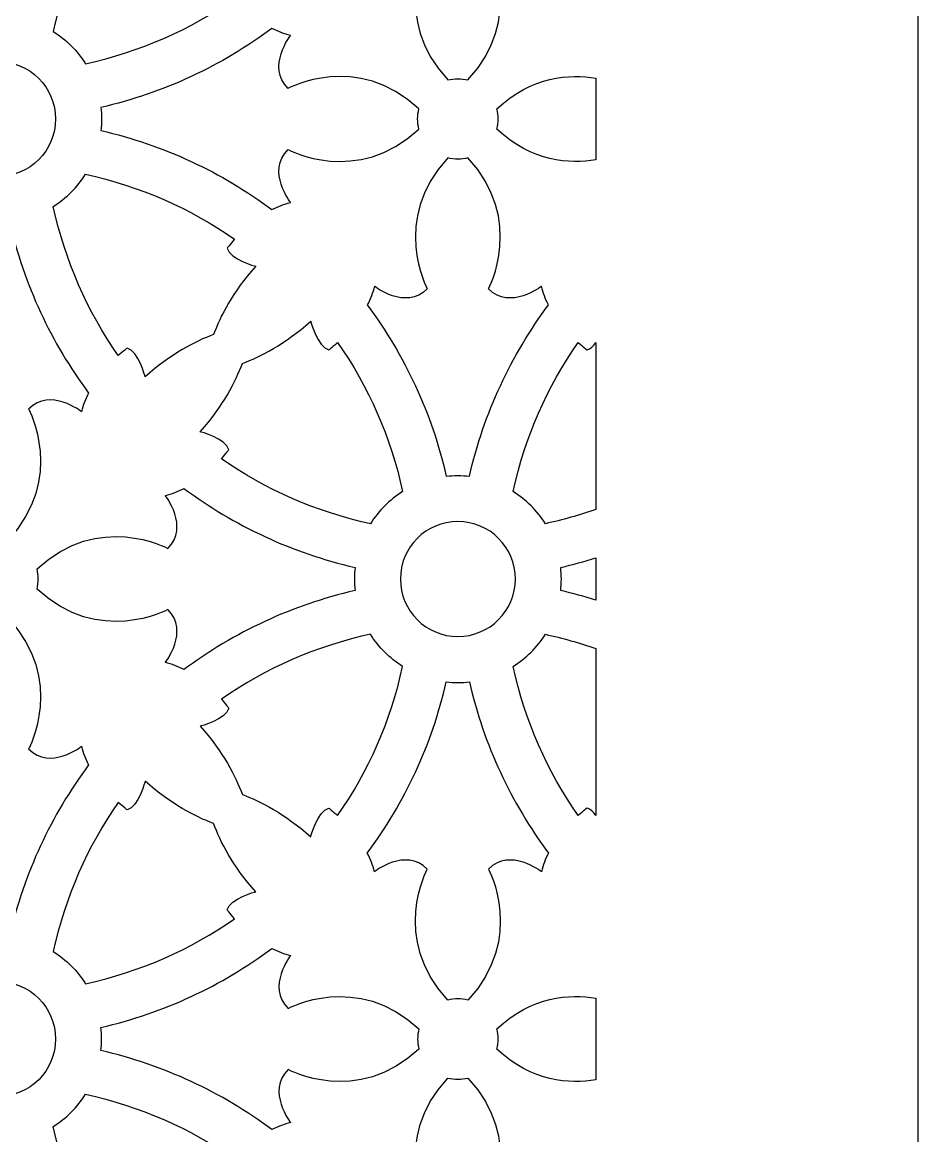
# Model space of a CAD drawing. Header units: centimetres. Extents: x -9.3 to 7.4, y -14.2 to 13.8.
# Drawn here: x -4.141 to -1.661, y -0.43 to 2.652 of the extents above; entities that cross this region are included whole.
import ezdxf

# ---------------------------------------------------------------- set-up
doc = ezdxf.new("R2010")
doc.units = ezdxf.units.CM
doc.header["$MEASUREMENT"] = 0
doc.layers.add('layer 1', color=7, linetype='Continuous')

msp = doc.modelspace()

# ---------------------------------------------------------------- linework, layer by layer
at = {"layer": 'layer 1', "color": 177}
msp.add_open_spline([(-1.66087, 13.84713), (-4.20808, 13.84713), (-6.7553, 13.84713), (-9.30251, 13.84713), (-9.30251, 13.84713), (-9.30251, 5.33379), (-9.30251, -3.17955), (-9.30251, -11.69289), (-9.30251, -11.69289), (-9.30248, -11.69289), (-9.30246, -11.69289), (-9.30244, -11.69289), (-9.30244, -11.69289), (-9.30244, -12.51932), (-9.30244, -13.34575), (-9.30244, -14.17218), (-9.30244, -14.17218), (-9.00527, -14.17218), (-8.7081, -14.17218), (-8.41092, -14.17218), (-8.41092, -14.17218), (-8.41092, -14.04482), (-8.41092, -13.91746), (-8.41092, -13.79009), (-8.41092, -13.79009), (-8.09658, -13.79009), (-7.78223, -13.79009), (-7.46788, -13.79009), (-7.46788, -13.79009), (-7.46788, -13.54122), (-7.46788, -13.29235), (-7.46788, -13.04347), (-7.46788, -13.04347), (-7.34071, -13.04094), (-7.21354, -13.0384), (-7.08637, -13.03586), (-7.08637, -13.03586), (-7.06378, -13.10026), (-7.03419, -13.1561), (-6.98505, -13.20539), (-6.98505, -13.20539), (-6.93693, -13.25366), (-6.88721, -13.28349), (-6.82881, -13.29707), (-6.82881, -13.29707), (-6.75152, -13.31504), (-6.66989, -13.30722), (-6.60784, -13.25309), (-6.60784, -13.25309), (-6.5478, -13.20069), (-6.51316, -13.11678), (-6.50071, -13.03673), (-6.50071, -13.03673), (-6.46518, -13.04032), (-6.43496, -13.03949), (-6.40646, -13.03541), (-6.40646, -13.03541), (-6.26424, -13.01506), (-6.19706, -12.92507), (-6.18506, -12.78937), (-6.18506, -12.78937), (-6.18211, -12.75611), (-6.18446, -12.72328), (-6.19502, -12.69438), (-6.19502, -12.69438), (-6.19278, -12.69494), (-6.19055, -12.6955), (-6.18832, -12.69605), (-6.18832, -12.69605), (-6.13812, -12.71341), (-6.08794, -12.73076), (-6.03775, -12.74811), (-6.03775, -12.74811), (-6.00764, -13.05564), (-5.77016, -13.29507), (-5.48166, -13.29507), (-5.48166, -13.29507), (-5.19316, -13.29507), (-4.95568, -13.05564), (-4.92556, -12.74811), (-4.92556, -12.74811), (-4.87538, -12.73076), (-4.82519, -12.71341), (-4.77501, -12.69605), (-4.77501, -12.69605), (-4.77277, -12.6955), (-4.77053, -12.69494), (-4.76831, -12.69438), (-4.76831, -12.69438), (-4.77887, -12.72328), (-4.78121, -12.75611), (-4.77827, -12.78937), (-4.77827, -12.78937), (-4.76626, -12.92507), (-4.69908, -13.01506), (-4.55686, -13.03541), (-4.55686, -13.03541), (-4.52836, -13.03949), (-4.49814, -13.04032), (-4.46261, -13.03673), (-4.46261, -13.03673), (-4.45017, -13.11678), (-4.41552, -13.20069), (-4.35547, -13.25309), (-4.35547, -13.25309), (-4.29342, -13.30722), (-4.2118, -13.31504), (-4.1345, -13.29707), (-4.1345, -13.29707), (-4.07611, -13.28349), (-4.02638, -13.25366), (-3.97827, -13.20539), (-3.97827, -13.20539), (-3.92913, -13.1561), (-3.89954, -13.10026), (-3.87695, -13.03586), (-3.87695, -13.03586), (-3.74978, -13.0384), (-3.62261, -13.04094), (-3.49544, -13.04347), (-3.49544, -13.04347), (-3.49544, -13.29235), (-3.49544, -13.54122), (-3.49544, -13.79009), (-3.49544, -13.79009), (-3.18109, -13.79009), (-2.86674, -13.79009), (-2.5524, -13.79009), (-2.5524, -13.79009), (-2.5524, -13.91746), (-2.5524, -14.04482), (-2.5524, -14.17218), (-2.5524, -14.17218), (-2.25523, -14.17218), (-1.95805, -14.17218), (-1.66087, -14.17218), (-1.66087, -14.17218), (-1.66087, -13.34575), (-1.66087, -12.51932), (-1.66087, -11.69289), (-1.66087, -11.69289), (-1.66087, -3.17955), (-1.66087, 5.33379), (-1.66087, 13.84713)], degree=3, knots=[0, 0, 0, 0, 0.027027, 0.027027, 0.027027, 0.027027, 0.0540541, 0.0540541, 0.0540541, 0.0540541, 0.0810811, 0.0810811, 0.0810811, 0.0810811, 0.1081081, 0.1081081, 0.1081081, 0.1081081, 0.1351351, 0.1351351, 0.1351351, 0.1351351, 0.1621622, 0.1621622, 0.1621622, 0.1621622, 0.1891892, 0.1891892, 0.1891892, 0.1891892, 0.2162162, 0.2162162, 0.2162162, 0.2162162, 0.2432432, 0.2432432, 0.2432432, 0.2432432, 0.2702703, 0.2702703, 0.2702703, 0.2702703, 0.2972973, 0.2972973, 0.2972973, 0.2972973, 0.3243243, 0.3243243, 0.3243243, 0.3243243, 0.3513514, 0.3513514, 0.3513514, 0.3513514, 0.3783784, 0.3783784, 0.3783784, 0.3783784, 0.4054054, 0.4054054, 0.4054054, 0.4054054, 0.4324324, 0.4324324, 0.4324324, 0.4324324, 0.4594595, 0.4594595, 0.4594595, 0.4594595, 0.4864865, 0.4864865, 0.4864865, 0.4864865, 0.5135135, 0.5135135, 0.5135135, 0.5135135, 0.5405405, 0.5405405, 0.5405405, 0.5405405, 0.5675676, 0.5675676, 0.5675676, 0.5675676, 0.5945946, 0.5945946, 0.5945946, 0.5945946, 0.6216216, 0.6216216, 0.6216216, 0.6216216, 0.6486486, 0.6486486, 0.6486486, 0.6486486, 0.6756757, 0.6756757, 0.6756757, 0.6756757, 0.7027027, 0.7027027, 0.7027027, 0.7027027, 0.7297297, 0.7297297, 0.7297297, 0.7297297, 0.7567568, 0.7567568, 0.7567568, 0.7567568, 0.7837838, 0.7837838, 0.7837838, 0.7837838, 0.8108108, 0.8108108, 0.8108108, 0.8108108, 0.8378378, 0.8378378, 0.8378378, 0.8378378, 0.8648649, 0.8648649, 0.8648649, 0.8648649, 0.8918919, 0.8918919, 0.8918919, 0.8918919, 0.9189189, 0.9189189, 0.9189189, 0.9189189, 0.9459459, 0.9459459, 0.9459459, 0.9459459, 1, 1, 1, 1], dxfattribs=at)
at = {"layer": 'layer 1', "color": 7}
for points, knots in [([(-2.93447, 3.37173), (-2.92363, 3.37173), (-2.91295, 3.37235), (-2.9024, 3.37352), (-2.9024, 3.37352), (-2.86257, 3.1992), (-2.78692, 3.03852), (-2.68367, 2.89957), (-2.68367, 2.89957), (-2.69202, 2.88336), (-2.69889, 2.86603), (-2.70319, 2.84787), (-2.70319, 2.84787), (-2.70319, 2.84787), (-2.78932, 2.91566), (-2.8498, 2.85518), (-2.8498, 2.85518), (-2.8498, 2.85518), (-2.74635, 2.66397), (-2.90661, 2.49265), (-2.90661, 2.49265), (-2.92487, 2.49734), (-2.94408, 2.49734), (-2.96233, 2.49265), (-2.96233, 2.49265), (-3.12261, 2.66396), (-3.01916, 2.85518), (-3.01916, 2.85518), (-3.01916, 2.85518), (-3.07964, 2.91566), (-3.16578, 2.84787), (-3.16578, 2.84787), (-3.16578, 2.84787), (-3.17008, 2.86603), (-3.17693, 2.88334), (-3.18529, 2.89956), (-3.18529, 2.89956), (-3.08205, 3.03852), (-3.00639, 3.1992), (-2.96656, 3.37352), (-2.96656, 3.37352), (-2.95602, 3.37235), (-2.94533, 3.37173), (-2.93447, 3.37173)], [0, 0, 0, 0, 0.0833333, 0.0833333, 0.0833333, 0.0833333, 0.1666667, 0.1666667, 0.1666667, 0.1666667, 0.25, 0.25, 0.25, 0.25, 0.3333333, 0.3333333, 0.3333333, 0.3333333, 0.4166667, 0.4166667, 0.4166667, 0.4166667, 0.5, 0.5, 0.5, 0.5, 0.5833333, 0.5833333, 0.5833333, 0.5833333, 0.6666667, 0.6666667, 0.6666667, 0.6666667, 0.75, 0.75, 0.75, 0.75, 0.8333333, 0.8333333, 0.8333333, 0.8333333, 1, 1, 1, 1]), ([(-3.96587, 2.53784), (-3.98861, 2.57369), (-4.01908, 2.60418), (-4.05494, 2.62691), (-4.05494, 2.62691), (-4.02248, 2.7777), (-3.96035, 2.91746), (-3.87497, 3.03978), (-3.87497, 3.03978), (-3.86042, 3.02656), (-3.85034, 3.01918), (-3.85034, 3.01918), (-3.85034, 3.01918), (-3.81918, 3.02651), (-3.8004, 3.09842), (-3.8004, 3.09842), (-3.8004, 3.09842), (-3.72835, 3.03439), (-3.66209, 3.00004), (-3.61113, 2.98162), (-3.61113, 2.98162), (-3.59272, 2.93066), (-3.55839, 2.86443), (-3.49434, 2.79236), (-3.49434, 2.79236), (-3.49434, 2.79236), (-3.56626, 2.77359), (-3.57359, 2.74243), (-3.57359, 2.74243), (-3.57359, 2.74243), (-3.56622, 2.73236), (-3.55299, 2.71779), (-3.55299, 2.71779), (-3.67532, 2.63241), (-3.81509, 2.57029), (-3.96587, 2.53784)], [0, 0, 0, 0, 0.1, 0.1, 0.1, 0.1, 0.2, 0.2, 0.2, 0.2, 0.3, 0.3, 0.3, 0.3, 0.4, 0.4, 0.4, 0.4, 0.5, 0.5, 0.5, 0.5, 0.6, 0.6, 0.6, 0.6, 0.7, 0.7, 0.7, 0.7, 0.8, 0.8, 0.8, 0.8, 1, 1, 1, 1]), ([(-3.44936, 2.13387), (-3.58831, 2.23713), (-3.74899, 2.31279), (-3.92333, 2.35262), (-3.92333, 2.35262), (-3.92214, 2.36315), (-3.92152, 2.37384), (-3.92152, 2.38468), (-3.92152, 2.38468), (-3.92152, 2.39553), (-3.92214, 2.40622), (-3.92333, 2.41674), (-3.92333, 2.41674), (-3.74899, 2.45657), (-3.5883, 2.53223), (-3.44936, 2.6355), (-3.44936, 2.6355), (-3.43315, 2.62714), (-3.41582, 2.62028), (-3.39766, 2.61598), (-3.39766, 2.61598), (-3.39766, 2.61598), (-3.46546, 2.52985), (-3.40498, 2.46937), (-3.40498, 2.46937), (-3.40498, 2.46937), (-3.21378, 2.57283), (-3.04244, 2.41255), (-3.04244, 2.41255), (-3.04713, 2.3943), (-3.04714, 2.37507), (-3.04244, 2.35682), (-3.04244, 2.35682), (-3.21376, 2.19655), (-3.40498, 2.30001), (-3.40498, 2.30001), (-3.40498, 2.30001), (-3.46546, 2.23953), (-3.39766, 2.15338), (-3.39766, 2.15338), (-3.39766, 2.15338), (-3.41582, 2.1491), (-3.43315, 2.14222), (-3.44936, 2.13387)], [0, 0, 0, 0, 0.0833333, 0.0833333, 0.0833333, 0.0833333, 0.1666667, 0.1666667, 0.1666667, 0.1666667, 0.25, 0.25, 0.25, 0.25, 0.3333333, 0.3333333, 0.3333333, 0.3333333, 0.4166667, 0.4166667, 0.4166667, 0.4166667, 0.5, 0.5, 0.5, 0.5, 0.5833333, 0.5833333, 0.5833333, 0.5833333, 0.6666667, 0.6666667, 0.6666667, 0.6666667, 0.75, 0.75, 0.75, 0.75, 0.8333333, 0.8333333, 0.8333333, 0.8333333, 1, 1, 1, 1]), ([(-4.20809, 2.22549), (-4.12016, 2.22549), (-4.04889, 2.29677), (-4.04889, 2.38468), (-4.04889, 2.38468), (-4.04889, 2.47259), (-4.12016, 2.54388), (-4.20809, 2.54388), (-4.20809, 2.54388), (-4.29599, 2.54388), (-4.36729, 2.47259), (-4.36729, 2.38468), (-4.36729, 2.38468), (-4.36729, 2.29677), (-4.29599, 2.22549), (-4.20809, 2.22549)], [0, 0, 0, 0, 0.2, 0.2, 0.2, 0.2, 0.4, 0.4, 0.4, 0.4, 0.6, 0.6, 0.6, 0.6, 1, 1, 1, 1]), ([(-2.55239, 2.27197), (-2.55239, 2.34712), (-2.55239, 2.42226), (-2.55239, 2.49741), (-2.55239, 2.49741), (-2.62389, 2.5096), (-2.72845, 2.50427), (-2.82649, 2.41254), (-2.82649, 2.41254), (-2.8218, 2.39427), (-2.82183, 2.37509), (-2.82652, 2.35682), (-2.82652, 2.35682), (-2.72845, 2.26509), (-2.62391, 2.25977), (-2.55239, 2.27197)], [0, 0, 0, 0, 0.2, 0.2, 0.2, 0.2, 0.4, 0.4, 0.4, 0.4, 0.6, 0.6, 0.6, 0.6, 1, 1, 1, 1]), ([(-2.68367, 1.86979), (-2.78692, 1.73083), (-2.86257, 1.57016), (-2.9024, 1.39584), (-2.9024, 1.39584), (-2.91295, 1.397), (-2.92363, 1.39764), (-2.93447, 1.39764), (-2.93447, 1.39764), (-2.94533, 1.39764), (-2.95602, 1.397), (-2.96656, 1.39584), (-2.96656, 1.39584), (-3.00639, 1.57016), (-3.08203, 1.73086), (-3.18529, 1.86979), (-3.18529, 1.86979), (-3.17693, 1.88601), (-3.17008, 1.90334), (-3.16578, 1.92151), (-3.16578, 1.92151), (-3.16578, 1.92151), (-3.07964, 1.8537), (-3.01917, 1.91418), (-3.01917, 1.91418), (-3.01917, 1.91418), (-3.12259, 2.10537), (-2.96234, 2.2767), (-2.96234, 2.2767), (-2.94408, 2.272), (-2.92488, 2.27202), (-2.90661, 2.27671), (-2.90661, 2.27671), (-2.74634, 2.1054), (-2.84978, 1.91418), (-2.84978, 1.91418), (-2.84978, 1.91418), (-2.78932, 1.8537), (-2.70319, 1.92151), (-2.70319, 1.92151), (-2.70319, 1.92151), (-2.69889, 1.90334), (-2.69202, 1.88601), (-2.68367, 1.86979)], [0, 0, 0, 0, 0.0833333, 0.0833333, 0.0833333, 0.0833333, 0.1666667, 0.1666667, 0.1666667, 0.1666667, 0.25, 0.25, 0.25, 0.25, 0.3333333, 0.3333333, 0.3333333, 0.3333333, 0.4166667, 0.4166667, 0.4166667, 0.4166667, 0.5, 0.5, 0.5, 0.5, 0.5833333, 0.5833333, 0.5833333, 0.5833333, 0.6666667, 0.6666667, 0.6666667, 0.6666667, 0.75, 0.75, 0.75, 0.75, 0.8333333, 0.8333333, 0.8333333, 0.8333333, 1, 1, 1, 1]), ([(-3.96587, 2.23154), (-3.98861, 2.19566), (-4.01908, 2.16518), (-4.05494, 2.14245), (-4.05494, 2.14245), (-4.02248, 1.99168), (-3.96035, 1.8519), (-3.87497, 1.72957), (-3.87497, 1.72957), (-3.86042, 1.7428), (-3.85034, 1.75018), (-3.85034, 1.75018), (-3.85034, 1.75018), (-3.81918, 1.74287), (-3.8004, 1.67094), (-3.8004, 1.67094), (-3.8004, 1.67094), (-3.72835, 1.73498), (-3.66209, 1.76932), (-3.61113, 1.78773), (-3.61113, 1.78773), (-3.59272, 1.83869), (-3.55839, 1.90495), (-3.49434, 1.977), (-3.49434, 1.977), (-3.49434, 1.977), (-3.56626, 1.99577), (-3.57359, 2.02692), (-3.57359, 2.02692), (-3.57359, 2.02692), (-3.56622, 2.037), (-3.55299, 2.05156), (-3.55299, 2.05156), (-3.67532, 2.13695), (-3.81509, 2.19909), (-3.96587, 2.23154)], [0, 0, 0, 0, 0.1, 0.1, 0.1, 0.1, 0.2, 0.2, 0.2, 0.2, 0.3, 0.3, 0.3, 0.3, 0.4, 0.4, 0.4, 0.4, 0.5, 0.5, 0.5, 0.5, 0.6, 0.6, 0.6, 0.6, 0.7, 0.7, 0.7, 0.7, 0.8, 0.8, 0.8, 0.8, 1, 1, 1, 1]), ([(-3.95728, 1.62595), (-4.06055, 1.76489), (-4.1362, 1.92559), (-4.17604, 2.09991), (-4.17604, 2.09991), (-4.18656, 2.09875), (-4.19725, 2.09813), (-4.20809, 2.09813), (-4.20809, 2.09813), (-4.21892, 2.09813), (-4.22961, 2.09875), (-4.24013, 2.09991), (-4.24013, 2.09991), (-4.27997, 1.92559), (-4.35562, 1.76489), (-4.45887, 1.62595), (-4.45887, 1.62595), (-4.45054, 1.60974), (-4.44368, 1.59242), (-4.43939, 1.57425), (-4.43939, 1.57425), (-4.43939, 1.57425), (-4.35324, 1.64206), (-4.29277, 1.58158), (-4.29277, 1.58158), (-4.29277, 1.58158), (-4.39622, 1.39036), (-4.23596, 1.21904), (-4.23596, 1.21904), (-4.21769, 1.22375), (-4.19849, 1.22375), (-4.18023, 1.21905), (-4.18023, 1.21905), (-4.01995, 1.39036), (-4.12342, 1.58158), (-4.12342, 1.58158), (-4.12342, 1.58158), (-4.06293, 1.64206), (-3.97679, 1.57425), (-3.97679, 1.57425), (-3.97679, 1.57425), (-3.9725, 1.59242), (-3.96563, 1.60974), (-3.95728, 1.62595)], [0, 0, 0, 0, 0.0833333, 0.0833333, 0.0833333, 0.0833333, 0.1666667, 0.1666667, 0.1666667, 0.1666667, 0.25, 0.25, 0.25, 0.25, 0.3333333, 0.3333333, 0.3333333, 0.3333333, 0.4166667, 0.4166667, 0.4166667, 0.4166667, 0.5, 0.5, 0.5, 0.5, 0.5833333, 0.5833333, 0.5833333, 0.5833333, 0.6666667, 0.6666667, 0.6666667, 0.6666667, 0.75, 0.75, 0.75, 0.75, 0.8333333, 0.8333333, 0.8333333, 0.8333333, 1, 1, 1, 1]), ([(-3.58958, 1.44418), (-3.46725, 1.35881), (-3.32747, 1.29669), (-3.1767, 1.26424), (-3.1767, 1.26424), (-3.15397, 1.30009), (-3.12349, 1.33056), (-3.08765, 1.35328), (-3.08765, 1.35328), (-3.12011, 1.50407), (-3.18222, 1.64383), (-3.2676, 1.76618), (-3.2676, 1.76618), (-3.28217, 1.75294), (-3.29223, 1.74557), (-3.29223, 1.74557), (-3.29223, 1.74557), (-3.32338, 1.7529), (-3.34217, 1.82482), (-3.34217, 1.82482), (-3.34217, 1.82482), (-3.41422, 1.76077), (-3.48047, 1.72643), (-3.53142, 1.70803), (-3.53142, 1.70803), (-3.54983, 1.65707), (-3.58418, 1.59082), (-3.64823, 1.51876), (-3.64823, 1.51876), (-3.64823, 1.51876), (-3.5763, 1.49999), (-3.56898, 1.46884), (-3.56898, 1.46884), (-3.56898, 1.46884), (-3.57635, 1.45875), (-3.58958, 1.44418)], [0, 0, 0, 0, 0.1, 0.1, 0.1, 0.1, 0.2, 0.2, 0.2, 0.2, 0.3, 0.3, 0.3, 0.3, 0.4, 0.4, 0.4, 0.4, 0.5, 0.5, 0.5, 0.5, 0.6, 0.6, 0.6, 0.6, 0.7, 0.7, 0.7, 0.7, 0.8, 0.8, 0.8, 0.8, 1, 1, 1, 1]), ([(-2.55239, 1.30385), (-2.55239, 1.45778), (-2.55239, 1.6117), (-2.55239, 1.76563), (-2.55239, 1.76563), (-2.55929, 1.75563), (-2.56747, 1.74776), (-2.57673, 1.74557), (-2.57673, 1.74557), (-2.57673, 1.74557), (-2.58679, 1.75294), (-2.60135, 1.76618), (-2.60135, 1.76618), (-2.68673, 1.64383), (-2.74886, 1.50407), (-2.78131, 1.35328), (-2.78131, 1.35328), (-2.74545, 1.33056), (-2.71498, 1.30009), (-2.69227, 1.26424), (-2.69227, 1.26424), (-2.64448, 1.27453), (-2.59778, 1.2878), (-2.55239, 1.30385)], [0, 0, 0, 0, 0.1428571, 0.1428571, 0.1428571, 0.1428571, 0.2857143, 0.2857143, 0.2857143, 0.2857143, 0.4285714, 0.4285714, 0.4285714, 0.4285714, 0.5714286, 0.5714286, 0.5714286, 0.5714286, 0.7142857, 0.7142857, 0.7142857, 0.7142857, 1, 1, 1, 1]), ([(-3.69321, 0.86027), (-3.55426, 0.96352), (-3.39358, 1.03918), (-3.21924, 1.07901), (-3.21924, 1.07901), (-3.22042, 1.08954), (-3.22104, 1.10024), (-3.22104, 1.11108), (-3.22104, 1.11108), (-3.22104, 1.12192), (-3.22042, 1.13262), (-3.21924, 1.14314), (-3.21924, 1.14314), (-3.39358, 1.18298), (-3.55426, 1.25862), (-3.69321, 1.36188), (-3.69321, 1.36188), (-3.70941, 1.35353), (-3.72675, 1.34666), (-3.74491, 1.34238), (-3.74491, 1.34238), (-3.74491, 1.34238), (-3.6771, 1.25624), (-3.73758, 1.19577), (-3.73758, 1.19577), (-3.73758, 1.19577), (-3.92879, 1.29922), (-4.1001, 1.13895), (-4.1001, 1.13895), (-4.09543, 1.12069), (-4.09542, 1.10147), (-4.1001, 1.08321), (-4.1001, 1.08321), (-3.9288, 0.92295), (-3.73758, 1.02641), (-3.73758, 1.02641), (-3.73758, 1.02641), (-3.6771, 0.96592), (-3.74491, 0.87979), (-3.74491, 0.87979), (-3.74491, 0.87979), (-3.72675, 0.87549), (-3.70941, 0.86863), (-3.69321, 0.86027)], [0, 0, 0, 0, 0.0833333, 0.0833333, 0.0833333, 0.0833333, 0.1666667, 0.1666667, 0.1666667, 0.1666667, 0.25, 0.25, 0.25, 0.25, 0.3333333, 0.3333333, 0.3333333, 0.3333333, 0.4166667, 0.4166667, 0.4166667, 0.4166667, 0.5, 0.5, 0.5, 0.5, 0.5833333, 0.5833333, 0.5833333, 0.5833333, 0.6666667, 0.6666667, 0.6666667, 0.6666667, 0.75, 0.75, 0.75, 0.75, 0.8333333, 0.8333333, 0.8333333, 0.8333333, 1, 1, 1, 1]), ([(-2.93447, 1.27028), (-2.84658, 1.27028), (-2.77528, 1.19898), (-2.77528, 1.11108), (-2.77528, 1.11108), (-2.77528, 1.02317), (-2.84658, 0.95188), (-2.93447, 0.95188), (-2.93447, 0.95188), (-3.0224, 0.95188), (-3.09369, 1.02317), (-3.09369, 1.11108), (-3.09369, 1.11108), (-3.09369, 1.19898), (-3.0224, 1.27028), (-2.93447, 1.27028)], [0, 0, 0, 0, 0.2, 0.2, 0.2, 0.2, 0.4, 0.4, 0.4, 0.4, 0.6, 0.6, 0.6, 0.6, 1, 1, 1, 1]), ([(-2.55239, 1.05265), (-2.55239, 1.0916), (-2.55239, 1.13056), (-2.55239, 1.1695), (-2.55239, 1.1695), (-2.58432, 1.15948), (-2.61677, 1.15068), (-2.64972, 1.14314), (-2.64972, 1.14314), (-2.64855, 1.13262), (-2.64792, 1.12192), (-2.64792, 1.11108), (-2.64792, 1.11108), (-2.64792, 1.10024), (-2.64855, 1.08954), (-2.64972, 1.07901), (-2.64972, 1.07901), (-2.61677, 1.07149), (-2.58432, 1.06268), (-2.55239, 1.05265)], [0, 0, 0, 0, 0.1666667, 0.1666667, 0.1666667, 0.1666667, 0.3333333, 0.3333333, 0.3333333, 0.3333333, 0.5, 0.5, 0.5, 0.5, 0.6666667, 0.6666667, 0.6666667, 0.6666667, 1, 1, 1, 1]), ([(-4.20809, 0.12403), (-4.19725, 0.12403), (-4.18656, 0.12341), (-4.17604, 0.12224), (-4.17604, 0.12224), (-4.1362, 0.29658), (-4.06055, 0.45726), (-3.95728, 0.59621), (-3.95728, 0.59621), (-3.96563, 0.61242), (-3.9725, 0.62973), (-3.97679, 0.6479), (-3.97679, 0.6479), (-3.97679, 0.6479), (-4.06293, 0.5801), (-4.1234, 0.64057), (-4.1234, 0.64057), (-4.1234, 0.64057), (-4.01998, 0.83177), (-4.18022, 1.00309), (-4.18022, 1.00309), (-4.19849, 0.9984), (-4.21768, 0.99841), (-4.23596, 1.00311), (-4.23596, 1.00311), (-4.39622, 0.8318), (-4.29279, 0.64057), (-4.29279, 0.64057), (-4.29279, 0.64057), (-4.35324, 0.5801), (-4.43939, 0.6479), (-4.43939, 0.6479), (-4.43939, 0.6479), (-4.44368, 0.62973), (-4.45054, 0.61242), (-4.45887, 0.59621), (-4.45887, 0.59621), (-4.35562, 0.45726), (-4.27997, 0.29658), (-4.24013, 0.12224), (-4.24013, 0.12224), (-4.22961, 0.12341), (-4.21892, 0.12403), (-4.20809, 0.12403)], [0, 0, 0, 0, 0.0833333, 0.0833333, 0.0833333, 0.0833333, 0.1666667, 0.1666667, 0.1666667, 0.1666667, 0.25, 0.25, 0.25, 0.25, 0.3333333, 0.3333333, 0.3333333, 0.3333333, 0.4166667, 0.4166667, 0.4166667, 0.4166667, 0.5, 0.5, 0.5, 0.5, 0.5833333, 0.5833333, 0.5833333, 0.5833333, 0.6666667, 0.6666667, 0.6666667, 0.6666667, 0.75, 0.75, 0.75, 0.75, 0.8333333, 0.8333333, 0.8333333, 0.8333333, 1, 1, 1, 1]), ([(-3.58957, 0.77796), (-3.46725, 0.86334), (-3.32747, 0.92546), (-3.1767, 0.95792), (-3.1767, 0.95792), (-3.15397, 0.92207), (-3.12349, 0.8916), (-3.08765, 0.86887), (-3.08765, 0.86887), (-3.12011, 0.71809), (-3.18222, 0.57832), (-3.2676, 0.45598), (-3.2676, 0.45598), (-3.28217, 0.46922), (-3.29223, 0.47658), (-3.29223, 0.47658), (-3.29223, 0.47658), (-3.32338, 0.46926), (-3.34217, 0.39734), (-3.34217, 0.39734), (-3.34217, 0.39734), (-3.41422, 0.46138), (-3.48047, 0.49573), (-3.53142, 0.51413), (-3.53142, 0.51413), (-3.54983, 0.56509), (-3.58418, 0.63134), (-3.64823, 0.7034), (-3.64823, 0.7034), (-3.64823, 0.7034), (-3.5763, 0.72217), (-3.56897, 0.75332), (-3.56897, 0.75332), (-3.56897, 0.75332), (-3.57635, 0.7634), (-3.58957, 0.77796)], [0, 0, 0, 0, 0.1, 0.1, 0.1, 0.1, 0.2, 0.2, 0.2, 0.2, 0.3, 0.3, 0.3, 0.3, 0.4, 0.4, 0.4, 0.4, 0.5, 0.5, 0.5, 0.5, 0.6, 0.6, 0.6, 0.6, 0.7, 0.7, 0.7, 0.7, 0.8, 0.8, 0.8, 0.8, 1, 1, 1, 1]), ([(-2.55239, 0.45654), (-2.55239, 0.61045), (-2.55239, 0.76439), (-2.55239, 0.91831), (-2.55239, 0.91831), (-2.59778, 0.93436), (-2.64448, 0.94764), (-2.69227, 0.95792), (-2.69227, 0.95792), (-2.71498, 0.92207), (-2.74545, 0.8916), (-2.78131, 0.86887), (-2.78131, 0.86887), (-2.74886, 0.71809), (-2.68673, 0.57832), (-2.60135, 0.45598), (-2.60135, 0.45598), (-2.58679, 0.46922), (-2.57673, 0.47658), (-2.57673, 0.47658), (-2.57673, 0.47658), (-2.56747, 0.47441), (-2.55929, 0.46653), (-2.55239, 0.45654)], [0, 0, 0, 0, 0.1428571, 0.1428571, 0.1428571, 0.1428571, 0.2857143, 0.2857143, 0.2857143, 0.2857143, 0.4285714, 0.4285714, 0.4285714, 0.4285714, 0.5714286, 0.5714286, 0.5714286, 0.5714286, 0.7142857, 0.7142857, 0.7142857, 0.7142857, 1, 1, 1, 1]), ([(-2.68367, 0.35236), (-2.78692, 0.49131), (-2.86257, 0.652), (-2.9024, 0.82631), (-2.9024, 0.82631), (-2.91295, 0.82515), (-2.92363, 0.82452), (-2.93447, 0.82452), (-2.93447, 0.82452), (-2.94533, 0.82452), (-2.95602, 0.82515), (-2.96656, 0.82631), (-2.96656, 0.82631), (-3.00639, 0.652), (-3.08205, 0.49131), (-3.18529, 0.35236), (-3.18529, 0.35236), (-3.17693, 0.33614), (-3.17008, 0.31882), (-3.16578, 0.30064), (-3.16578, 0.30064), (-3.16578, 0.30064), (-3.07964, 0.36845), (-3.01916, 0.30797), (-3.01916, 0.30797), (-3.01916, 0.30797), (-3.12261, 0.11675), (-2.96233, -0.05455), (-2.96233, -0.05455), (-2.94408, -0.04986), (-2.92487, -0.04986), (-2.90661, -0.05455), (-2.90661, -0.05455), (-2.74635, 0.11676), (-2.8498, 0.30797), (-2.8498, 0.30797), (-2.8498, 0.30797), (-2.78932, 0.36845), (-2.70319, 0.30064), (-2.70319, 0.30064), (-2.70319, 0.30064), (-2.69889, 0.31882), (-2.69202, 0.33615), (-2.68367, 0.35236)], [0, 0, 0, 0, 0.0833333, 0.0833333, 0.0833333, 0.0833333, 0.1666667, 0.1666667, 0.1666667, 0.1666667, 0.25, 0.25, 0.25, 0.25, 0.3333333, 0.3333333, 0.3333333, 0.3333333, 0.4166667, 0.4166667, 0.4166667, 0.4166667, 0.5, 0.5, 0.5, 0.5, 0.5833333, 0.5833333, 0.5833333, 0.5833333, 0.6666667, 0.6666667, 0.6666667, 0.6666667, 0.75, 0.75, 0.75, 0.75, 0.8333333, 0.8333333, 0.8333333, 0.8333333, 1, 1, 1, 1]), ([(-3.96587, -0.00937), (-3.98861, 0.02649), (-4.01908, 0.05697), (-4.05494, 0.0797), (-4.05494, 0.0797), (-4.02248, 0.23048), (-3.96035, 0.37023), (-3.87497, 0.49258), (-3.87497, 0.49258), (-3.86042, 0.47935), (-3.85034, 0.47197), (-3.85034, 0.47197), (-3.85034, 0.47197), (-3.81918, 0.47929), (-3.8004, 0.55122), (-3.8004, 0.55122), (-3.8004, 0.55122), (-3.72835, 0.48717), (-3.66209, 0.45283), (-3.61113, 0.43442), (-3.61113, 0.43442), (-3.59272, 0.38346), (-3.55839, 0.3172), (-3.49434, 0.24515), (-3.49434, 0.24515), (-3.49434, 0.24515), (-3.56626, 0.22639), (-3.57359, 0.19523), (-3.57359, 0.19523), (-3.57359, 0.19523), (-3.56622, 0.18514), (-3.55299, 0.17058), (-3.55299, 0.17058), (-3.67532, 0.0852), (-3.81509, 0.02309), (-3.96587, -0.00937)], [0, 0, 0, 0, 0.1, 0.1, 0.1, 0.1, 0.2, 0.2, 0.2, 0.2, 0.3, 0.3, 0.3, 0.3, 0.4, 0.4, 0.4, 0.4, 0.5, 0.5, 0.5, 0.5, 0.6, 0.6, 0.6, 0.6, 0.7, 0.7, 0.7, 0.7, 0.8, 0.8, 0.8, 0.8, 1, 1, 1, 1]), ([(-3.92152, -0.16253), (-3.92152, -0.17337), (-3.92214, -0.18407), (-3.92333, -0.19458), (-3.92333, -0.19458), (-3.74899, -0.23443), (-3.58831, -0.31008), (-3.44936, -0.41333), (-3.44936, -0.41333), (-3.43315, -0.40498), (-3.41582, -0.39813), (-3.39766, -0.39383), (-3.39766, -0.39383), (-3.39766, -0.39383), (-3.46546, -0.30769), (-3.40498, -0.2472), (-3.40498, -0.2472), (-3.40498, -0.2472), (-3.21376, -0.35066), (-3.04244, -0.19039), (-3.04244, -0.19039), (-3.04714, -0.17213), (-3.04713, -0.15291), (-3.04244, -0.13465), (-3.04244, -0.13465), (-3.21378, 0.02561), (-3.40498, -0.07784), (-3.40498, -0.07784), (-3.40498, -0.07784), (-3.46546, -0.01736), (-3.39766, 0.06878), (-3.39766, 0.06878), (-3.39766, 0.06878), (-3.41582, 0.07306), (-3.43315, 0.07993), (-3.44936, 0.08829), (-3.44936, 0.08829), (-3.5883, -0.01499), (-3.74899, -0.09063), (-3.92333, -0.13047), (-3.92333, -0.13047), (-3.92214, -0.14099), (-3.92152, -0.15169), (-3.92152, -0.16253)], [0, 0, 0, 0, 0.0833333, 0.0833333, 0.0833333, 0.0833333, 0.1666667, 0.1666667, 0.1666667, 0.1666667, 0.25, 0.25, 0.25, 0.25, 0.3333333, 0.3333333, 0.3333333, 0.3333333, 0.4166667, 0.4166667, 0.4166667, 0.4166667, 0.5, 0.5, 0.5, 0.5, 0.5833333, 0.5833333, 0.5833333, 0.5833333, 0.6666667, 0.6666667, 0.6666667, 0.6666667, 0.75, 0.75, 0.75, 0.75, 0.8333333, 0.8333333, 0.8333333, 0.8333333, 1, 1, 1, 1]), ([(-4.36729, -0.16253), (-4.36729, -0.25044), (-4.29599, -0.32173), (-4.20809, -0.32173), (-4.20809, -0.32173), (-4.12016, -0.32173), (-4.04889, -0.25044), (-4.04889, -0.16253), (-4.04889, -0.16253), (-4.04889, -0.07461), (-4.12016, -0.00332), (-4.20809, -0.00332), (-4.20809, -0.00332), (-4.29599, -0.00332), (-4.36729, -0.07461), (-4.36729, -0.16253)], [0, 0, 0, 0, 0.2, 0.2, 0.2, 0.2, 0.4, 0.4, 0.4, 0.4, 0.6, 0.6, 0.6, 0.6, 1, 1, 1, 1]), ([(-2.55239, -0.27524), (-2.55239, -0.2001), (-2.55239, -0.12495), (-2.55239, -0.04981), (-2.55239, -0.04981), (-2.62389, -0.0376), (-2.72845, -0.04295), (-2.82649, -0.13468), (-2.82649, -0.13468), (-2.8218, -0.15294), (-2.82183, -0.17213), (-2.82652, -0.1904), (-2.82652, -0.1904), (-2.72845, -0.28213), (-2.62391, -0.28745), (-2.55239, -0.27524)], [0, 0, 0, 0, 0.2, 0.2, 0.2, 0.2, 0.4, 0.4, 0.4, 0.4, 0.6, 0.6, 0.6, 0.6, 1, 1, 1, 1]), ([(-3.18529, -0.67742), (-3.08203, -0.81636), (-3.00639, -0.97705), (-2.96656, -1.15136), (-2.96656, -1.15136), (-2.95602, -1.15019), (-2.94533, -1.14957), (-2.93447, -1.14957), (-2.93447, -1.14957), (-2.92363, -1.14957), (-2.91295, -1.15019), (-2.9024, -1.15136), (-2.9024, -1.15136), (-2.86257, -0.97705), (-2.78692, -0.81637), (-2.68367, -0.67742), (-2.68367, -0.67742), (-2.69202, -0.6612), (-2.69889, -0.64387), (-2.70319, -0.6257), (-2.70319, -0.6257), (-2.70319, -0.6257), (-2.78932, -0.69351), (-2.84978, -0.63303), (-2.84978, -0.63303), (-2.84978, -0.63303), (-2.74634, -0.4418), (-2.90661, -0.2705), (-2.90661, -0.2705), (-2.92488, -0.27519), (-2.94408, -0.27521), (-2.96234, -0.27051), (-2.96234, -0.27051), (-3.12259, -0.44183), (-3.01917, -0.63303), (-3.01917, -0.63303), (-3.01917, -0.63303), (-3.07964, -0.69351), (-3.16578, -0.6257), (-3.16578, -0.6257), (-3.16578, -0.6257), (-3.17008, -0.64387), (-3.17693, -0.6612), (-3.18529, -0.67742)], [0, 0, 0, 0, 0.0833333, 0.0833333, 0.0833333, 0.0833333, 0.1666667, 0.1666667, 0.1666667, 0.1666667, 0.25, 0.25, 0.25, 0.25, 0.3333333, 0.3333333, 0.3333333, 0.3333333, 0.4166667, 0.4166667, 0.4166667, 0.4166667, 0.5, 0.5, 0.5, 0.5, 0.5833333, 0.5833333, 0.5833333, 0.5833333, 0.6666667, 0.6666667, 0.6666667, 0.6666667, 0.75, 0.75, 0.75, 0.75, 0.8333333, 0.8333333, 0.8333333, 0.8333333, 1, 1, 1, 1]), ([(-3.96587, -0.31568), (-3.98861, -0.35154), (-4.01908, -0.38202), (-4.05494, -0.40475), (-4.05494, -0.40475), (-4.02248, -0.55554), (-3.96035, -0.6953), (-3.87497, -0.81764), (-3.87497, -0.81764), (-3.86042, -0.80441), (-3.85034, -0.79703), (-3.85034, -0.79703), (-3.85034, -0.79703), (-3.81918, -0.80436), (-3.8004, -0.87628), (-3.8004, -0.87628), (-3.8004, -0.87628), (-3.72835, -0.81222), (-3.66209, -0.77788), (-3.61113, -0.75948), (-3.61113, -0.75948), (-3.59272, -0.70852), (-3.55839, -0.64225), (-3.49434, -0.5702), (-3.49434, -0.5702), (-3.49434, -0.5702), (-3.56626, -0.55144), (-3.57359, -0.52028), (-3.57359, -0.52028), (-3.57359, -0.52028), (-3.56622, -0.5102), (-3.55299, -0.49565), (-3.55299, -0.49565), (-3.67532, -0.41025), (-3.81509, -0.34814), (-3.96587, -0.31568)], [0, 0, 0, 0, 0.1, 0.1, 0.1, 0.1, 0.2, 0.2, 0.2, 0.2, 0.3, 0.3, 0.3, 0.3, 0.4, 0.4, 0.4, 0.4, 0.5, 0.5, 0.5, 0.5, 0.6, 0.6, 0.6, 0.6, 0.7, 0.7, 0.7, 0.7, 0.8, 0.8, 0.8, 0.8, 1, 1, 1, 1])]:
    msp.add_open_spline(points, degree=3, knots=knots, dxfattribs=at)

doc.saveas('drawing.dxf')
